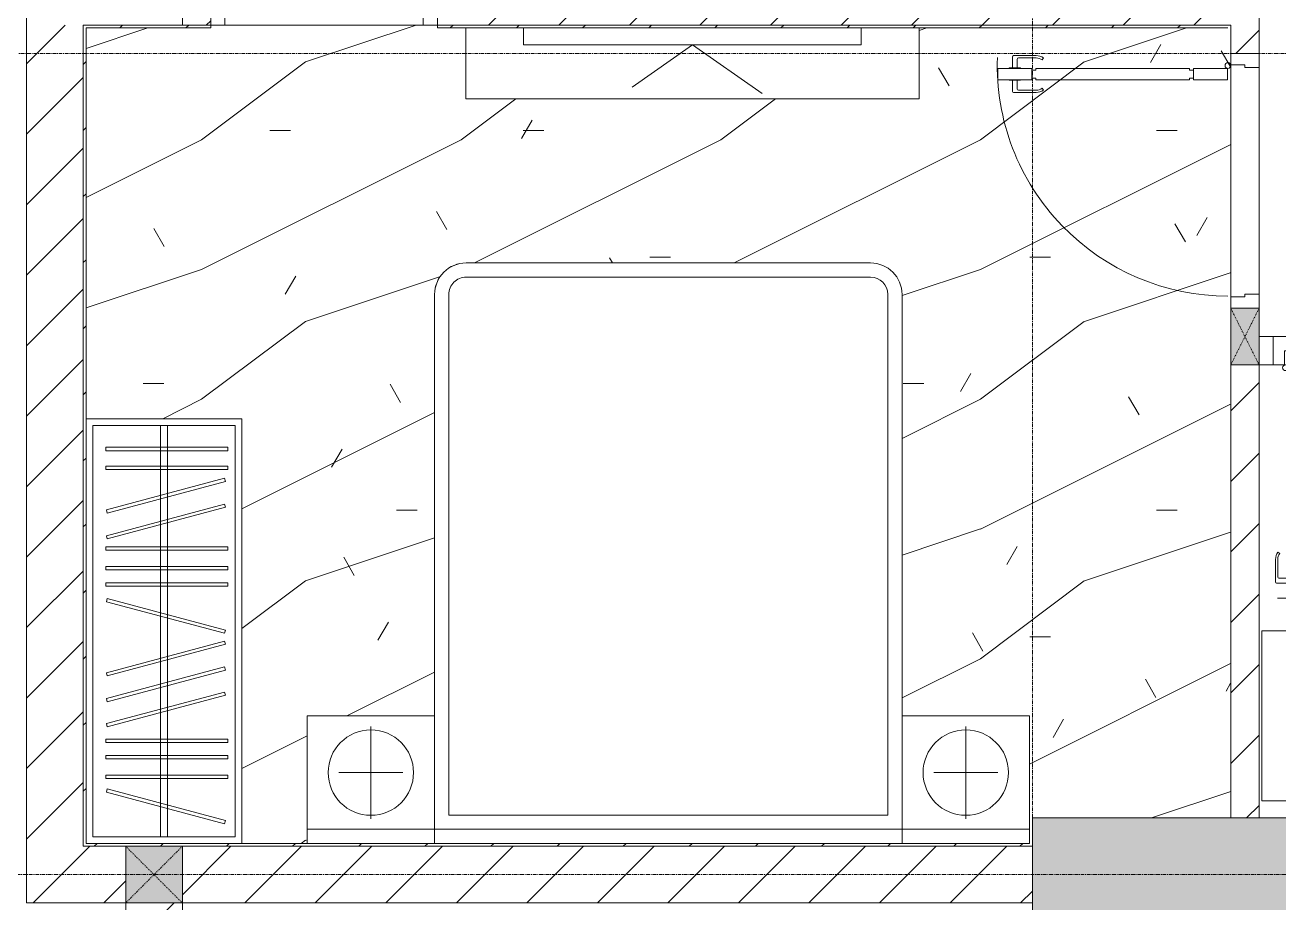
# Model space of a CAD drawing. Header units: millimetres. Extents: x 5357 to 259384, y -16348 to 109893.
# Drawn here: x 118497 to 122923, y 25437 to 28537 of the extents above; entities that cross this region are included whole.
import ezdxf

# ---------------------------------------------------------------- set-up
doc = ezdxf.new("R2010")
doc.units = ezdxf.units.MM
doc.linetypes.add('Dash', pattern=[6, 3, -3])
doc.linetypes.add('Grid Line', pattern=[22.225, 12.7, -3.175, 3.175, -3.175])
for name, color, linetype, lineweight in [('0-1', 7, 'Continuous', 5), ('A-DETL-GENF-1', 53, 'Continuous', 9), ('A-DOOR-1', 254, 'Continuous', 9), ('A-DOOR-2', 53, 'Continuous', 9), ('A-FLOR', 192, 'Continuous', 9), ('A-FLOR-1', 53, 'Continuous', 9), ('A-FLOR-PATT-1', 10, 'Continuous', 9), ('A-WALL', 113, 'Continuous', 9), ('A-WALL-1', 9, 'Continuous', 18), ('A-WALL-2', 53, 'Continuous', 9), ('A-WALL-3', 113, 'Continuous', 18), ('A-WALL-PATT', 111, 'Continuous', 9), ('A-WALL-PATT-1', 10, 'Continuous', 9), ('A-WALL-PATT-2', 53, 'Continuous', 9), ('G-IMPT-1', 254, 'Continuous', 9), ('I-FURN-1', 254, 'Continuous', 9), ('I-WALL-1', 9, 'Continuous', 18), ('S-COLS', 52, 'Continuous', 9), ('S-COLS-1', 253, 'Continuous', 5), ('S-COLS-2', 9, 'Continuous', 18), ('S-COLS-3', 53, 'Continuous', 9), ('S-COLS-4', 254, 'Continuous', 9), ('S-COLS-5', 52, 'Continuous', 18), ('S-COLS-6', 52, 'Dash', 9), ('S-COLS-HDLN', 52, 'Dash', 9), ('S-COLS-HDLN-1', 53, 'Dash', 9), ('S-GRID-1', 1, 'Grid Line', 9)]:
    doc.layers.add(name, color=color, linetype=linetype, lineweight=lineweight)
pattern_1 = [(45, (0, 0), (-124.4508, 124.4508), [])]
pattern_2 = [(45, (0, 0), (-116.67262, 116.67262), [])]

# ---------------------------------------------------------------- blocks, each defined once
blk = doc.blocks.new('M_Concrete-Rectangular-Column2 - 400x1300-812637-TKCS_MB CẢNH QUAN CÂY XANH')
at = {"layer": 'S-COLS-3'}
blk.add_hatch(color=256, dxfattribs=at).paths.add_polyline_path([(-650, 200), (-650, -200), (650, -200), (650, 200), (163.7, 200)])
at = {"layer": 'S-COLS-2'}
for p, q in [((-650, 200), (650, 200)), ((-650, -200), (-650, 200)), ((650, 200), (650, -200)), ((650, -200), (-650, -200))]:
    blk.add_line(p, q, dxfattribs=at)
blk = doc.blocks.new('NCV_TKTC_KET CAU_rvt-1-TKCS_MB CẢNH QUAN CÂY XANH')
at = {"layer": 'S-COLS-3'}
blk.add_blockref('M_Concrete-Rectangular-Column2 - 400x1300-812637-TKCS_MB CẢNH QUAN CÂY XANH', (122702.6, 25536.9), dxfattribs=at)
blk = doc.blocks.new('DOOR_CW_01 CANH MO-PANEL KINH - DIW_01-900x2200-CỬA GỖ VÂN LAMINATE-553375-TKCS_MB CẢNH QUAN CÂY XANH')
at = {"layer": 'A-DETL-GENF-1'}
for p, q in [((-397, -182), (-397, -62)), ((-397, -62), (-357, -62)), ((-357, -62), (-357, -182)), ((-357, -182), (-397, -182)), ((-397, -196), (-391, -196)), ((-397, -738), (-397, -196)), ((-391, -196), (-391, -182)), ((-391, -182), (-363, -182)), ((-363, -182), (-363, -196)), ((-357, -196), (-363, -196)), ((-357, -196), (-357, -738)), ((-442, -737), (-442, -816.5)), ((-434, -799.5), (-434, -737)), ((-433.9, -711.2), (-427.3, -715.8)), ((-397, -738), (-391, -738)), ((-357, -752), (-397, -752)), ((-397, -752), (-397, -872)), ((-391, -752), (-391, -738)), ((-363, -752), (-391, -752)), ((-357, -738), (-363, -738)), ((-363, -738), (-363, -752)), ((-357, -872), (-357, -752)), ((-320.1, -711.2), (-326.7, -715.8)), ((-320, -799.5), (-320, -737)), ((-312, -737), (-312, -816.5)), ((-399, -792.2), (-399, -831.8)), ((-397, -792.2), (-399, -792.2)), ((-397, -792.2), (-397, -831.8)), ((-357, -792.2), (-357, -831.8)), ((-357, -792.2), (-355, -792.2)), ((-355, -792.2), (-355, -831.8)), ((-399, -820.5), (-438, -820.5)), ((-399, -803.5), (-430, -803.5)), ((-399, -831.8), (-397, -831.8)), ((-355, -831.8), (-357, -831.8)), ((-355, -803.5), (-324, -803.5)), ((-355, -820.5), (-316, -820.5)), ((-397, -872), (-357, -872))]:
    blk.add_line(p, q, dxfattribs=at)
blk.add_circle((-407, -60), 10, dxfattribs=at)
for centre, radius, start, end in [((-407, -60), 814, 268, 0), ((-397, -737), 45, 145, 180), ((-397, -737), 37, 145, 180), ((-357, -737), 37, 0, 35), ((-357, -737), 45, 360, 35), ((-438, -816.5), 4, 180, 270), ((-430, -799.5), 4, 180, 270), ((-324, -799.5), 4, 270, 0), ((-316, -816.5), 4, 270, 0)]:
    blk.add_arc(centre, radius, start, end, dxfattribs=at)
at = {"layer": 'A-DOOR-2'}
for p, q in [((-450, -50), (-450, 50)), ((-450, 50), (-400, 50)), ((-400, 50), (-400, 0)), ((400, 0), (400, 50)), ((400, 50), (450, 50)), ((450, 50), (450, -50)), ((-410, 0), (-410, -50)), ((-400, 0), (-410, 0)), ((410, 0), (400, 0)), ((410, -50), (410, 0)), ((-410, -50), (-450, -50)), ((-407, -50), (-382, -50)), ((450, -50), (410, -50))]:
    blk.add_line(p, q, dxfattribs=at)
blk = doc.blocks.new('DOOR_CW_01 CANH MO-PANEL KINH - DIG_02-800x2200-CỬA NHÔM KÍNH-400864-TKCS_MB CẢNH QUAN CÂY XANH')
at = {"layer": 'A-DETL-GENF-1'}
for p, q in [((-347, 772), (-307, 772)), ((-347, 652), (-347, 772)), ((-307, 772), (-307, 652)), ((-392, 637), (-392, 716.5)), ((-349, 720.5), (-388, 720.5)), ((-349, 731.8), (-347, 731.8)), ((-349, 692.2), (-349, 731.8)), ((-347, 692.2), (-347, 731.8)), ((-307, 692.2), (-307, 731.8)), ((-305, 731.8), (-307, 731.8)), ((-305, 692.2), (-305, 731.8)), ((-305, 720.5), (-266, 720.5)), ((-262, 637), (-262, 716.5)), ((-384, 699.5), (-384, 637)), ((-349, 703.5), (-380, 703.5)), ((-347, 692.2), (-349, 692.2)), ((-307, 692.2), (-305, 692.2)), ((-305, 703.5), (-274, 703.5)), ((-270, 699.5), (-270, 637)), ((-307, 652), (-347, 652)), ((-347, 638), (-341, 638)), ((-347, 638), (-347, 196)), ((-313, 652), (-341, 652)), ((-341, 652), (-341, 638)), ((-313, 638), (-313, 652)), ((-307, 638), (-313, 638)), ((-307, 196), (-307, 638)), ((-383.9, 611.2), (-377.3, 615.8)), ((-270.1, 611.2), (-276.7, 615.8)), ((-347, 196), (-341, 196)), ((-307, 182), (-347, 182)), ((-347, 182), (-347, 62)), ((-341, 196), (-341, 182)), ((-341, 182), (-313, 182)), ((-307, 196), (-313, 196)), ((-313, 182), (-313, 196)), ((-307, 62), (-307, 182)), ((-347, 62), (-307, 62))]:
    blk.add_line(p, q, dxfattribs=at)
blk.add_circle((-357, 60), 10, dxfattribs=at)
for centre, radius, start, end in [((-357, 60), 714, 360, 92), ((-388, 716.5), 4, 90, 180), ((-266, 716.5), 4, 0, 90), ((-380, 699.5), 4, 90, 180), ((-274, 699.5), 4, 0, 90), ((-347, 637), 45, 180, 215), ((-347, 637), 37, 180, 215), ((-307, 637), 37, 325, 0), ((-307, 637), 45, 325, 0)]:
    blk.add_arc(centre, radius, start, end, dxfattribs=at)
at = {"layer": 'A-DOOR-2'}
for p, q in [((-360, 50), (-400, 50)), ((-400, 50), (-400, -50)), ((-360, 0), (-360, 50)), ((-357, 50), (-332, 50)), ((400, 50), (360, 50)), ((360, 50), (360, 0)), ((400, -50), (400, 50)), ((-350, 0), (-360, 0)), ((-350, -50), (-350, 0)), ((360, 0), (350, 0)), ((350, 0), (350, -50)), ((-400, -50), (-350, -50)), ((350, -50), (400, -50))]:
    blk.add_line(p, q, dxfattribs=at)
blk = doc.blocks.new('MAY GIAT - MAY GIAT_dwg-V77-TKCS_MB CẢNH QUAN CÂY XANH')
at = {"layer": 'G-IMPT-1', "flags": 128}
blk.add_lwpolyline([(5, 596.6), (5, 2.3), (605, 2.3), (605, 596.6)], close=True, dxfattribs=at)
blk = doc.blocks.new('MAY GIAT - MAY GIAT-V101-TKCS_MB CẢNH QUAN CÂY XANH')
at = {"layer": 'I-FURN-1'}
for p, q in [((5, 596.6), (5, 2.3)), ((605, 596.6), (5, 596.6)), ((605, 2.3), (605, 596.6)), ((5, 2.3), (605, 2.3))]:
    blk.add_line(p, q, dxfattribs=at)
blk.add_blockref('MAY GIAT - MAY GIAT_dwg-V77-TKCS_MB CẢNH QUAN CÂY XANH', (0, 0))
blk = doc.blocks.new('G1_SOF - BO TRU - 100x200-V75-TKCS_MB CẢNH QUAN CÂY XANH')
at = {"layer": 'S-COLS-3'}
blk.add_hatch(color=256, dxfattribs=at).paths.add_polyline_path([(-50, -100), (50, -100), (50, 100), (-50, 100)])
at = {"layer": 'S-COLS-2'}
for p, q in [((50, 100), (-50, 100)), ((-50, 100), (-50, -100)), ((50, -100), (50, 100))]:
    blk.add_line(p, q, dxfattribs=at)
at = {"layer": 'S-COLS-HDLN-1'}
for p, q in [((50, 100), (-50, -100)), ((-50, 100), (50, -100))]:
    blk.add_line(p, q, dxfattribs=at)
blk = doc.blocks.new('DOOR_CW_01 CANH MO-PANEL KINH - DIG_01-900x2200-CỬA NHÔM KÍNH-400860-TKCS_MB CẢNH QUAN CÂY XANH')
at = {"layer": 'A-DETL-GENF-1'}
for p, q in [((-397, -182), (-397, -62)), ((-397, -62), (-357, -62)), ((-357, -62), (-357, -182)), ((-357, -182), (-397, -182)), ((-397, -196), (-391, -196)), ((-397, -738), (-397, -196)), ((-391, -196), (-391, -182)), ((-391, -182), (-363, -182)), ((-363, -182), (-363, -196)), ((-357, -196), (-363, -196)), ((-357, -196), (-357, -738)), ((-442, -737), (-442, -816.5)), ((-434, -799.5), (-434, -737)), ((-433.9, -711.2), (-427.3, -715.8)), ((-397, -738), (-391, -738)), ((-357, -752), (-397, -752)), ((-397, -752), (-397, -872)), ((-391, -752), (-391, -738)), ((-363, -752), (-391, -752)), ((-357, -738), (-363, -738)), ((-363, -738), (-363, -752)), ((-357, -872), (-357, -752)), ((-320.1, -711.2), (-326.7, -715.8)), ((-320, -799.5), (-320, -737)), ((-312, -737), (-312, -816.5)), ((-399, -792.2), (-399, -831.8)), ((-397, -792.2), (-399, -792.2)), ((-397, -792.2), (-397, -831.8)), ((-357, -792.2), (-357, -831.8)), ((-357, -792.2), (-355, -792.2)), ((-355, -792.2), (-355, -831.8)), ((-399, -820.5), (-438, -820.5)), ((-399, -803.5), (-430, -803.5)), ((-399, -831.8), (-397, -831.8)), ((-355, -831.8), (-357, -831.8)), ((-355, -803.5), (-324, -803.5)), ((-355, -820.5), (-316, -820.5)), ((-397, -872), (-357, -872))]:
    blk.add_line(p, q, dxfattribs=at)
blk.add_circle((-407, -60), 10, dxfattribs=at)
for centre, radius, start, end in [((-407, -60), 814, 268, 0), ((-397, -737), 45, 145, 180), ((-397, -737), 37, 145, 180), ((-357, -737), 37, 0, 35), ((-357, -737), 45, 360, 35), ((-438, -816.5), 4, 180, 270), ((-430, -799.5), 4, 180, 270), ((-324, -799.5), 4, 270, 0), ((-316, -816.5), 4, 270, 0)]:
    blk.add_arc(centre, radius, start, end, dxfattribs=at)
at = {"layer": 'A-DOOR-2'}
for p, q in [((-450, -50), (-450, 50)), ((-450, 50), (-400, 50)), ((-400, 50), (-400, 0)), ((400, 0), (400, 50)), ((400, 50), (450, 50)), ((450, 50), (450, -50)), ((-410, 0), (-410, -50)), ((-400, 0), (-410, 0)), ((410, 0), (400, 0)), ((410, -50), (410, 0)), ((-410, -50), (-450, -50)), ((-407, -50), (-382, -50)), ((450, -50), (410, -50))]:
    blk.add_line(p, q, dxfattribs=at)
blk = doc.blocks.new('GIUONG NGU-2TAB-1600x2000 - GIUONG NGU-2TAB-1600x2000-842839-TKCS_MB CẢNH QUAN CÂY XANH')
at = {"layer": 'I-FURN-1'}
for p, q in [((8.5, 0), (8.5, -50)), ((458.5, -50), (458.5, 0)), ((458.5, 0), (458.5, -50)), ((2108.2, -50), (2108.2, 0)), ((2108.2, 0), (2108.2, -50)), ((2558.2, -50), (2558.2, 0)), ((458.5, -50), (8.5, -50)), ((8.5, -50), (8.5, -450.3)), ((8.5, -50), (458.5, -50)), ((458.5, -50), (8.5, -50)), ((8.5, -50), (8.5, -450.3)), ((233.5, -86.8), (233.5, -413.5)), ((458.5, -450.3), (458.5, -50)), ((2108.2, -50), (458.5, -50)), ((458.5, -50), (458.5, -1938.9)), ((458.5, -50), (2108.2, -50)), ((458.5, -1938.9), (458.5, -50)), ((458.5, -450.3), (458.5, -50)), ((458.5, -50), (2108.2, -50)), ((2558.2, -50), (2108.2, -50)), ((2108.2, -50), (2108.2, -450.3)), ((2108.2, -1938.9), (2108.2, -50)), ((2108.2, -50), (2558.2, -50)), ((2108.2, -50), (2558.2, -50)), ((2108.2, -450.3), (2108.2, -50)), ((2108.2, -50), (2108.2, -1938.9)), ((2333.2, -86.8), (2333.2, -413.5)), ((2558.2, -450.3), (2558.2, -50)), ((2558.2, -50), (2558.2, -450.3)), ((508.5, -100), (2058.2, -100)), ((508.5, -1938.9), (508.5, -100)), ((2058.2, -100), (2058.2, -1938.9)), ((120.2, -250.2), (346.8, -250.2)), ((2446.5, -250.2), (2219.8, -250.2)), ((8.5, -450.3), (458.5, -450.3)), ((8.5, -450.3), (458.5, -450.3)), ((2108.2, -450.3), (2558.2, -450.3)), ((2558.2, -450.3), (2108.2, -450.3)), ((1997.1, -2000), (569.6, -2000)), ((569.6, -2050), (1997.1, -2050)), ((1997.1, -2050), (569.6, -2050))]:
    blk.add_line(p, q, dxfattribs=at)
for centre in [(233.5, -250.2), (2333.2, -250.2)]:
    blk.add_circle(centre, 150.7, dxfattribs=at)
for centre, radius, start, end in [((569.6, -1938.9), 111.1, 180, 270), ((569.6, -1938.9), 111.1, 180, 270), ((569.6, -1938.9), 61.1, 180, 270), ((1997.1, -1938.9), 111.1, 270, 360), ((1997.1, -1938.9), 61.1, 270, 0), ((1997.1, -1938.9), 111.1, 270, 0)]:
    blk.add_arc(centre, radius, start, end, dxfattribs=at)
blk = doc.blocks.new('TU QUAN AO-SUITE ROOM_3 - TU QUAN AO-SUITE ROOM_3-V76-TKCS_MB CẢNH QUAN CÂY XANH')
at = {"layer": 'I-FURN-1'}
for p, q in [((-550, 1500), (0, 1500)), ((0, 1500), (-550, 1500)), ((-24, 1476), (-526, 1476)), ((-526, 1476), (-526, 600)), ((-526, 1476), (-526, 24)), ((-287, 576), (-287, 1476)), ((-263, 576), (-263, 1476)), ((-24, 24), (-24, 1476)), ((0, 1500), (0, 0)), ((0, 0), (0, 1500)), ((-480.1, 1386.9), (-480.1, 1398.9)), ((-480.1, 1398.9), (-50.1, 1398.9)), ((-480.1, 1386.9), (-480.1, 1398.9)), ((-50.1, 1386.9), (-480.1, 1386.9)), ((-50.1, 1398.9), (-50.1, 1386.9)), ((-480.1, 1320.5), (-480.1, 1332.5)), ((-480.1, 1332.5), (-50.1, 1332.5)), ((-480.1, 1320.5), (-480.1, 1332.5)), ((-50.1, 1332.5), (-50.1, 1320.5)), ((-50.1, 1320.5), (-480.1, 1320.5)), ((-478.3, 1178.1), (-61.3, 1289.9)), ((-61.3, 1289.9), (-58.2, 1278.3)), ((-58.2, 1278.3), (-475.2, 1166.5)), ((-478.3, 1086.9), (-61.3, 1198.6)), ((-61.3, 1198.6), (-58.2, 1187.1)), ((-475.2, 1166.5), (-478.3, 1178.1)), ((-58.2, 1187.1), (-475.2, 1075.3)), ((-475.2, 1075.3), (-478.3, 1086.9)), ((-480.1, 1035.3), (-480.1, 1047.3)), ((-480.1, 1047.3), (-50.1, 1047.3)), ((-480.1, 1035.3), (-480.1, 1047.3)), ((-50.1, 1035.3), (-480.1, 1035.3)), ((-50.1, 1047.3), (-50.1, 1035.3)), ((-480.1, 965.8), (-480.1, 977.8)), ((-480.1, 977.8), (-50.1, 977.8)), ((-480.1, 965.8), (-480.1, 977.8)), ((-50.1, 977.8), (-50.1, 965.8)), ((-50.1, 965.8), (-480.1, 965.8)), ((-480.1, 908.6), (-480.1, 920.6)), ((-480.1, 920.6), (-50.1, 920.6)), ((-480.1, 908.6), (-480.1, 920.6)), ((-50.1, 908.6), (-480.1, 908.6)), ((-50.1, 920.6), (-50.1, 908.6)), ((-475.2, 865.5), (-478.3, 853.9)), ((-478.3, 853.9), (-61.3, 742.1)), ((-58.2, 753.7), (-475.2, 865.5)), ((-61.3, 742.1), (-58.2, 753.7)), ((-478.3, 603.1), (-61.3, 714.9)), ((-61.3, 714.9), (-58.2, 703.3)), ((-58.2, 703.3), (-475.2, 591.5)), ((-478.3, 511.9), (-61.3, 623.6)), ((-61.3, 623.6), (-58.2, 612.1)), ((-526, 24), (-526, 600)), ((-475.2, 591.5), (-478.3, 603.1)), ((-58.2, 612.1), (-475.2, 500.3)), ((-287, 24), (-287, 576)), ((-263, 24), (-263, 576)), ((-478.3, 423.1), (-61.3, 534.9)), ((-61.3, 534.9), (-58.2, 523.3)), ((-475.2, 500.3), (-478.3, 511.9)), ((-58.2, 523.3), (-475.2, 411.5)), ((-475.2, 411.5), (-478.3, 423.1)), ((-480.1, 368.4), (-480.1, 356.4)), ((-50.1, 368.4), (-480.1, 368.4)), ((-480.1, 356.4), (-50.1, 356.4)), ((-50.1, 356.4), (-50.1, 368.4)), ((-480.1, 311.2), (-480.1, 299.2)), ((-50.1, 311.2), (-480.1, 311.2)), ((-50.1, 299.2), (-50.1, 311.2)), ((-480.1, 299.2), (-50.1, 299.2)), ((-480.1, 241.7), (-480.1, 229.7)), ((-50.1, 241.7), (-480.1, 241.7)), ((-480.1, 229.7), (-50.1, 229.7)), ((-50.1, 229.7), (-50.1, 241.7)), ((-475.2, 192.7), (-478.3, 181.1)), ((-478.3, 181.1), (-61.3, 69.4)), ((-58.2, 80.9), (-475.2, 192.7)), ((-61.3, 69.4), (-58.2, 80.9)), ((-526, 24), (-24, 24))]:
    blk.add_line(p, q, dxfattribs=at)
blk = doc.blocks.new('RES_BAN AN - RES_BAN AN-850636-TKCS_MB CẢNH QUAN CÂY XANH')
at = {"layer": 'I-FURN-1'}
for p, q in [((0, 250), (1600, 250)), ((0, 0), (0, 250)), ((1600, 250), (1600, 0))]:
    blk.add_line(p, q, dxfattribs=at)
blk = doc.blocks.new('KE TIVI-2 - KE TIVI-2-850637-TKCS_MB CẢNH QUAN CÂY XANH')
at = {"layer": 'I-FURN-1'}
for p, q in [((0, 60), (-245.7, 232.1)), ((213, 209.1), (0, 60)), ((-595.6, 60), (595.6, 60)), ((-595.6, 0), (-595.6, 60)), ((595.6, 60), (595.6, 0))]:
    blk.add_line(p, q, dxfattribs=at)
blk = doc.blocks.new('NCV_TKTC_TANG 1_rvt-1-TKCS_MB CẢNH QUAN CÂY XANH')
at = {"layer": 'A-FLOR-PATT-1'}
h = blk.add_hatch(dxfattribs=at)
h.set_pattern_fill('FP_8', color=256, style=0, pattern_type=2)
h.set_pattern_definition([(0, (0, 0), (1788.16, 447.04), [73.762, -1267.358, 73.762, -1267.358, -7152.64]), (0, (0, 0), (1788.16, 447.04), [-2682.24, 73.762, -2608.478, 73.762, -1267.358, -3129.28]), (0, (0, 0), (1788.16, 447.04), [-6705.6, 73.762, -820.318, 73.762, -2161.438]), (120, (670.56, 223.5), (-1281.228, 1325.072), [73.762, -1267.358, 73.762, -8419.998]), (120, (670.56, 223.5), (-1281.228, 1325.072), [-1414.882, -1267.358, 73.762, -2608.478, -4470.4]), (120, (670.56, 223.5), (-1281.228, 1325.072), [-5364.48, 73.762, -1267.358, 73.762, -3055.518]), (120, (670.56, 223.5), (-1281.228, 1325.072), [-6779.362, -820.318, 73.762, -2161.438]), (240, (894.1, 1117.6), (-506.932, -1772.112), [73.762, -1267.358, 73.762, -8419.998]), (240, (894.1, 1117.6), (-506.932, -1772.112), [-1414.882, -1267.358, 73.762, -2608.478, -4470.4]), (240, (894.1, 1117.6), (-506.932, -1772.112), [-5364.48, 73.762, -1267.358, 73.762, -3055.518]), (240, (894.1, 1117.6), (-506.932, -1772.112), [-6779.362, -820.318, 73.762, -2161.438])])
h.paths.add_polyline_path([(119262.6, 25646.9), (119492.8, 25646.9), (119492.8, 26097.3), (119942.8, 26097.3), (119942.8, 27585.8), (119946.6, 27614.6), (119957.7, 27641.4), (119975.4, 27664.4), (119998.4, 27682), (120025.2, 27693.2), (120053.9, 27696.9), (121481.4, 27696.9), (121510.1, 27693.2), (121536.9, 27682), (121559.9, 27664.4), (121577.6, 27641.4), (121588.7, 27614.6), (121592.5, 27585.8), (121592.5, 26097.3), (122042.5, 26097.3), (122042.6, 25646.9), (122052.6, 25646.9), (122052.6, 25736.9), (122752.6, 25736.9), (122750.1, 28526.9), (121652.6, 28526.9), (121652.6, 28276.9), (120052.6, 28276.9), (120052.6, 28526.9), (119952.6, 28526.9), (119952.6, 28536.9), (119152.6, 28536.9), (119152.6, 28526.9), (118712.6, 28526.9), (118712.6, 27146.9), (119262.6, 27146.9), (119262.6, 25653.7)])
h = blk.add_hatch(dxfattribs=at)
h.set_pattern_fill('FP_4', color=256, style=0, pattern_type=2)
h.set_pattern_definition([(216.87, (366.52, 916.3), (2748.89673, 1832.6049), [458.15, -4123.35]), (206.565, (916.3, 641.4), (-916.3012, -916.2996), [1024.455, -1024.455]), (198.435, (916.3, 183.26), (-1832.59854, -916.30195), [579.52, -2318.076])])
h.paths.add_polyline_path([(119262.6, 25646.9), (119492.8, 25646.9), (119492.8, 26097.3), (119942.8, 26097.3), (119942.8, 27585.8), (119946.6, 27614.6), (119957.7, 27641.4), (119975.4, 27664.4), (119998.4, 27682), (120025.2, 27693.2), (120053.9, 27696.9), (121481.4, 27696.9), (121510.1, 27693.2), (121536.9, 27682), (121559.9, 27664.4), (121577.6, 27641.4), (121588.7, 27614.6), (121592.5, 27585.8), (121592.5, 26097.3), (122042.5, 26097.3), (122042.6, 25646.9), (122052.6, 25646.9), (122052.6, 25736.9), (122752.6, 25736.9), (122750.1, 28526.9), (121652.6, 28526.9), (121652.6, 28276.9), (120052.6, 28276.9), (120052.6, 28526.9), (119952.6, 28526.9), (119952.6, 28536.9), (119152.6, 28536.9), (119152.6, 28526.9), (118712.6, 28526.9), (118712.6, 27146.9), (119262.6, 27146.9), (119262.6, 25653.7)])
at = {"layer": 'A-WALL-PATT-1'}
h = blk.add_hatch(dxfattribs=at)
h.set_pattern_fill('FP_2', color=256, style=0, pattern_type=2)
h.set_pattern_definition(pattern_1)
h.paths.add_polyline_path([(122752.6, 25736.9), (122852.6, 25736.9), (122852.6, 27336.9), (122752.6, 27336.9), (122752.6, 25746.9)])
h.paths.add_polyline_path([(122852.6, 28436.9), (122852.6, 28736.5), (122752.6, 28736.5), (122752.6, 28436.9), (122802.6, 28436.9)])
h.paths.add_polyline_path([(122802.6, 29536.5), (122852.6, 29536.5), (122852.6, 30436.9), (122752.6, 30436.9), (122752.6, 29536.5), (122769.2, 29536.5)])
h = blk.add_hatch(dxfattribs=at)
h.set_pattern_fill('FP_2', color=256, style=0, pattern_type=2)
h.set_pattern_definition(pattern_1)
h.paths.add_polyline_path([(119952.6, 28536.9), (120852.6, 28536.9), (120852.6, 28636.9), (119952.6, 28636.9), (119952.6, 28586.9)])
h.paths.add_polyline_path([(119052.6, 28536.9), (119152.6, 28536.9), (119152.6, 28636.9), (119052.6, 28636.9)])
h = blk.add_hatch(dxfattribs=at)
h.set_pattern_fill('FP_2', color=256, style=0, pattern_type=2)
h.set_pattern_definition(pattern_1)
h.paths.add_polyline_path([(121256.1, 28536.9), (122752.6, 28536.9), (122752.6, 28636.9), (120852.6, 28636.9), (120852.6, 28536.9), (120953.5, 28536.9)])
at = {"layer": 'A-WALL-PATT-2'}
h = blk.add_hatch(dxfattribs=at)
h.set_pattern_fill('FP_10', color=256, style=0, pattern_type=2)
h.set_pattern_definition(pattern_2)
h.paths.add_polyline_path([(122752.6, 28526.9), (122752.6, 28536.9), (119952.6, 28536.9), (119952.6, 28526.9), (122742.6, 28526.9)])
h.paths.add_polyline_path([(119152.6, 28526.9), (119152.6, 28536.9), (118702.6, 28536.9), (118702.6, 28526.9), (119137.9, 28526.9)])
h = blk.add_hatch(dxfattribs=at)
h.set_pattern_fill('FP_10', color=256, style=0, pattern_type=2)
h.set_pattern_definition(pattern_2)
h.paths.add_polyline_path([(118702.6, 25636.9), (118712.6, 25636.9), (118712.6, 28526.9), (118702.6, 28526.9), (118702.6, 27048.4)])
h = blk.add_hatch(dxfattribs=at)
h.set_pattern_fill('FP_10', color=256, style=0, pattern_type=2)
h.set_pattern_definition(pattern_2)
h.paths.add_polyline_path([(122052.6, 25636.9), (122052.6, 25646.9), (118712.6, 25646.9), (118712.6, 25636.9), (121558.7, 25636.9)])
at = {"layer": 'A-FLOR-1'}
for p, q in [((119902.6, 28536.9), (119202.6, 28536.9)), ((119202.6, 28536.9), (119902.6, 28536.9)), ((122752.6, 27576.9), (122752.6, 28396.9)), ((122852.6, 28386.9), (122852.6, 27586.9))]:
    blk.add_line(p, q, dxfattribs=at)
at = {"layer": 'A-WALL-1'}
for p, q in [((119052.6, 28636.9), (119052.6, 28536.9)), ((120852.6, 28536.9), (122752.6, 28536.9)), ((122752.6, 28536.9), (122752.6, 28526.9)), ((122862.6, 27436.9), (122852.6, 27436.9)), ((122852.6, 27326.9), (122852.6, 27336.9)), ((122752.6, 25746.9), (122752.6, 25736.9))]:
    blk.add_line(p, q, dxfattribs=at)
at = {"layer": 'A-WALL-2'}
for p, q in [((122852.6, 28436.9), (122852.6, 28736.5)), ((119052.6, 28536.9), (119152.6, 28536.9)), ((119152.6, 28536.9), (119052.6, 28536.9)), ((119902.6, 28536.9), (119202.6, 28536.9)), ((119952.6, 28536.9), (120852.6, 28536.9)), ((120852.6, 28536.9), (119952.6, 28536.9)), ((122752.6, 28526.9), (122752.6, 28436.9)), ((122752.6, 27576.9), (122752.6, 28396.9)), ((122852.6, 28386.9), (122852.6, 27586.9)), ((122902.6, 27436.9), (122862.6, 27436.9)), ((122752.6, 27336.9), (122752.6, 25746.9)), ((122852.6, 27336.9), (122902.6, 27336.9)), ((122852.6, 25736.9), (122852.6, 27326.9))]:
    blk.add_line(p, q, dxfattribs=at)
at = {"layer": 'I-WALL-1'}
for p, q in [((119052.6, 28536.9), (118702.6, 28536.9)), ((118702.6, 28536.9), (118702.6, 28526.9)), ((118702.6, 28526.9), (118702.6, 25636.9)), ((118712.6, 28526.9), (119152.6, 28526.9)), ((118712.6, 25646.9), (118712.6, 28526.9)), ((119152.6, 28526.9), (119152.6, 28536.9)), ((119952.6, 28536.9), (119952.6, 28526.9)), ((119952.6, 28526.9), (122742.6, 28526.9)), ((122752.6, 28536.9), (120852.6, 28536.9)), ((122752.6, 28526.9), (122752.6, 28536.9)), ((118702.6, 25636.9), (118712.6, 25636.9)), ((122042.6, 25646.9), (118712.6, 25646.9)), ((118712.6, 25636.9), (122052.6, 25636.9))]:
    blk.add_line(p, q, dxfattribs=at)
at = {"layer": 'A-DOOR-1'}
for name, p in [('DOOR_CW_01 CANH MO-PANEL KINH - DIG_02-800x2200-CỬA NHÔM KÍNH-400864-TKCS_MB CẢNH QUAN CÂY XANH', (119552.6, 28586.9)), ('DOOR_CW_01 CANH MO-PANEL KINH - DIG_01-900x2200-CỬA NHÔM KÍNH-400860-TKCS_MB CẢNH QUAN CÂY XANH', (123352.6, 27386.9))]:
    blk.add_blockref(name, p, dxfattribs=at)
at = {"layer": 'A-DOOR-1', "rotation": 269.9999999999995}
blk.add_blockref('DOOR_CW_01 CANH MO-PANEL KINH - DIW_01-900x2200-CỬA GỖ VÂN LAMINATE-553375-TKCS_MB CẢNH QUAN CÂY XANH', (122802.6, 27986.9), dxfattribs=at)
at = {"layer": 'I-FURN-1'}
for name, p, rotation in [('RES_BAN AN - RES_BAN AN-850636-TKCS_MB CẢNH QUAN CÂY XANH', (121652.6, 28526.9), 180), ('KE TIVI-2 - KE TIVI-2-850637-TKCS_MB CẢNH QUAN CÂY XANH', (120852.6, 28526.9), 180), ('GIUONG NGU-2TAB-1600x2000 - GIUONG NGU-2TAB-1600x2000-842839-TKCS_MB CẢNH QUAN CÂY XANH', (122051, 25646.9), 180), ('MAY GIAT - MAY GIAT-V101-TKCS_MB CẢNH QUAN CÂY XANH', (122860.3, 26402.4), 269.9999999999991)]:
    blk.add_blockref(name, p, dxfattribs=dict(at, rotation=rotation))
blk.add_blockref('TU QUAN AO-SUITE ROOM_3 - TU QUAN AO-SUITE ROOM_3-V76-TKCS_MB CẢNH QUAN CÂY XANH', (119262.6, 25646.9), dxfattribs=at)
at = {"layer": 'S-COLS-4', "rotation": 180}
blk.add_blockref('G1_SOF - BO TRU - 100x200-V75-TKCS_MB CẢNH QUAN CÂY XANH', (122802.6, 27436.9), dxfattribs=at)
blk = doc.blocks.new('G1_SOF - BO TRU - 200x200-3051103-TKCS_MB CẢNH QUAN CÂY XANH')
at = {"layer": 'S-COLS-HDLN'}
for p, q in [((-100, -100), (100, 100)), ((100, -100), (-100, 100))]:
    blk.add_line(p, q, dxfattribs=at)

msp = doc.modelspace()

# ---------------------------------------------------------------- hatches: boundary and pattern name
at = {"layer": 'A-WALL-PATT'}
h = msp.add_hatch(dxfattribs=at)
h.set_pattern_fill('FP_1', color=256, style=0, pattern_type=2)
h.set_pattern_definition(pattern_1)
h.paths.add_polyline_path([(118702.6, 25636.9), (118702.6, 28536.9), (118502.6, 28536.9), (118502.6, 25636.9)])
h = msp.add_hatch(dxfattribs=at)
h.set_pattern_fill('FP_1', color=256, style=0, pattern_type=2)
h.set_pattern_definition(pattern_1)
h.paths.add_polyline_path([(121558.7, 25436.9), (122052.6, 25436.9), (122052.6, 25636.9), (119052.6, 25636.9), (119052.6, 25436.9), (119137.9, 25436.9)])
h.paths.add_polyline_path([(118502.5, 25436.9), (118852.6, 25436.9), (118852.6, 25636.9), (118502.5, 25636.9)])
h = msp.add_hatch(dxfattribs=at)
h.set_pattern_fill('FP_1', color=256, style=0, pattern_type=2)
h.set_pattern_definition(pattern_1)
h.paths.add_polyline_path([(118852.6, 21486.9), (119052.6, 21486.9), (119052.6, 24197.4), (118852.6, 24197.4), (118852.6, 21624.1)])
h.paths.add_polyline_path([(118852.6, 25287.4), (119052.6, 25287.4), (119052.6, 25436.9), (118852.6, 25436.9)])
at = {"layer": 'S-COLS-1'}
msp.add_hatch(color=256, dxfattribs=at).paths.add_polyline_path([(118852.6, 25436.9), (119052.6, 25436.9), (119052.6, 25636.9), (118852.6, 25636.9)])

# ---------------------------------------------------------------- linework, layer by layer
at = {"layer": 'A-FLOR'}
for p, q in [((118502.5, 25636.9), (118502.5, 29586.9)), ((118852.5, 21486.9), (118852.5, 25436.9))]:
    msp.add_line(p, q, dxfattribs=at)
at = {"layer": 'A-WALL'}
for p, q in [((118852.6, 25287.4), (118852.6, 25636.9)), ((119052.6, 25636.9), (119052.6, 25436.9)), ((119052.6, 25436.9), (118852.6, 25436.9))]:
    msp.add_line(p, q, dxfattribs=at)
at = {"layer": 'A-WALL-3'}
for p, q in [((118502.6, 29586.9), (118502.6, 25636.9)), ((118702.6, 25636.9), (118702.6, 28536.9)), ((118502.5, 25636.9), (118502.5, 25436.9)), ((118852.6, 25636.9), (118702.6, 25636.9)), ((122052.6, 25636.9), (119052.6, 25636.9)), ((118502.5, 25436.9), (118852.6, 25436.9)), ((119052.6, 25436.9), (122052.6, 25436.9)), ((119052.6, 25287.4), (119052.6, 25436.9))]:
    msp.add_line(p, q, dxfattribs=at)
at = {"layer": 'S-COLS'}
for p, q in [((118852.6, 25636.9), (118852.6, 25436.9)), ((119052.6, 25436.9), (119052.6, 25636.9)), ((118852.6, 25436.9), (119052.6, 25436.9))]:
    msp.add_line(p, q, dxfattribs=at)
at = {"layer": 'S-COLS-5'}
msp.add_line((119052.6, 25636.9), (118852.6, 25636.9), dxfattribs=at)
at = {"layer": 'S-GRID-1'}
for p, q in [((122052.6, 20960.6), (122052.6, 80482.7)), ((130319.3, 28436.9), (29351.8, 28436.9)), ((127525.3, 25536.9), (32145.8, 25536.9))]:
    msp.add_line(p, q, dxfattribs=at)

# ---------------------------------------------------------------- block references
at = {"layer": '0-1'}
for name in ['NCV_TKTC_KET CAU_rvt-1-TKCS_MB CẢNH QUAN CÂY XANH', 'NCV_TKTC_TANG 1_rvt-1-TKCS_MB CẢNH QUAN CÂY XANH']:
    msp.add_blockref(name, (0, 0), dxfattribs=at)
at = {"layer": 'S-COLS-6', "rotation": 180}
msp.add_blockref('G1_SOF - BO TRU - 200x200-3051103-TKCS_MB CẢNH QUAN CÂY XANH', (118952.6, 25536.9), dxfattribs=at)

doc.saveas('drawing.dxf')
